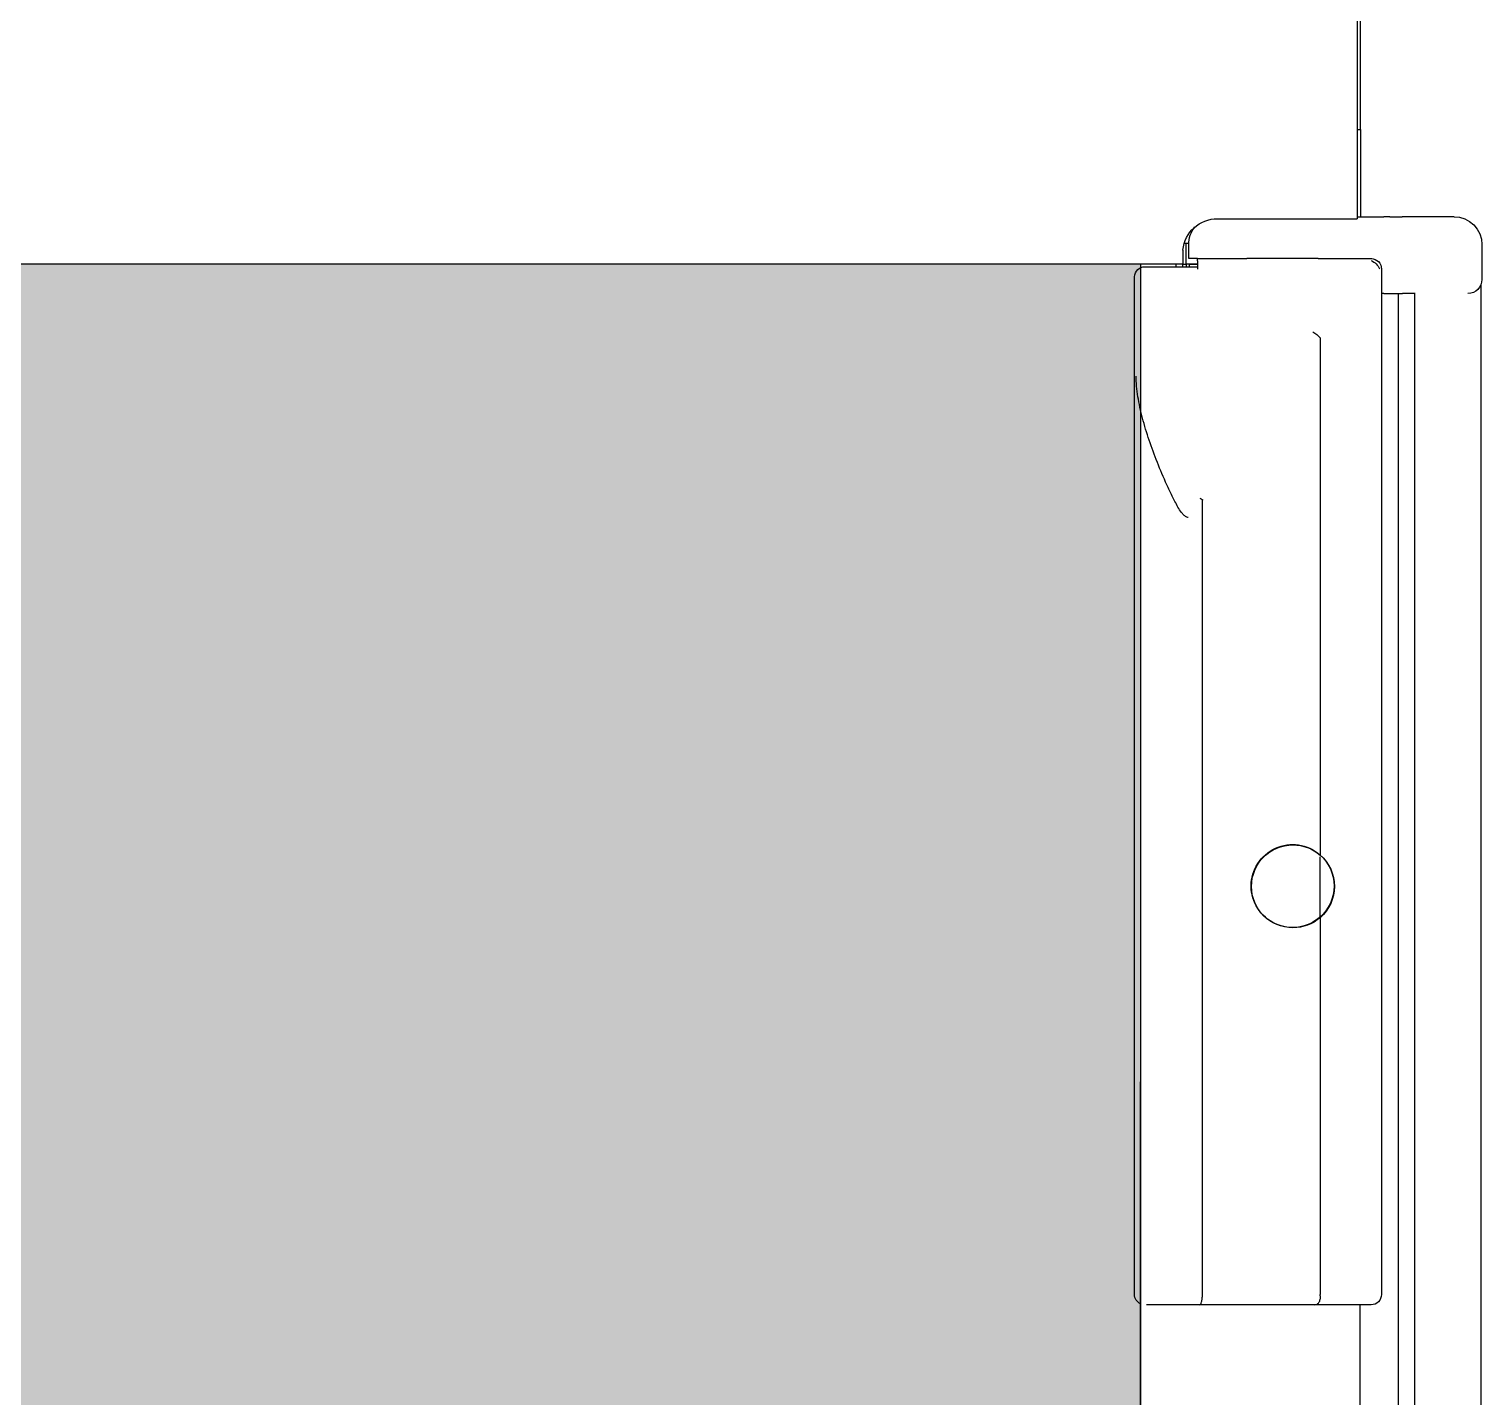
# Model space of a CAD drawing. Header units: millimetres. Extents: x 2698011 to 2856548, y 1019778 to 1210064.
# Drawn here: x 2794540.4 to 2794748.7, y 1123290.6 to 1123486.7 of the extents above; entities that cross this region are included whole.
import ezdxf

# ---------------------------------------------------------------- set-up
doc = ezdxf.new("R2010")
doc.units = ezdxf.units.MM
doc.layers.add('Bloques borde', color=9, linetype='Continuous')
doc.layers.add('Y_ CAJAS', color=9, linetype='Continuous')

# ---------------------------------------------------------------- blocks, each defined once
blk = doc.blocks.new('CO ALURA_ 1500-1600 SE ESQ')
h = blk.add_hatch(color=256)
h.dxf.hatch_style = 1
h.paths.add_polyline_path([(0.4948600011982764, 1.442679999999995), (0, 1.442679999999995), (0, 1.137460000599133), (0.4948600011982764, 1.137460000599133)])
blk.add_lwpolyline([(0.4948600011982764, 1.442679999999995), (0, 1.442679999999995), (0, 1.137460000599133), (0.4948600011982764, 1.137460000599133)], close=True)
at = {"layer": 'Bloques borde', "linetype": 'Continuous'}
for p, q in [((0.5436600005991467, 1.140409960619634), (0.5436600005991467, 1.444679999999991)), ((0.5436600005991467, 1.140409960619634), (0.5436600005991467, 1.444679999999991)), ((0.5436600005991467, 1.140409960619634), (0.5436600005991467, 1.444679999999991)), ((0.4948600011982764, 1.442679999999995), (0.4948600011982764, 1.254679999999992)), ((0.4948600011982764, 1.442679999999995), (0.4948600011982764, 1.254679999999992)), ((0.4948600011982764, 1.442679999999995), (0.4948600011982764, 1.254679999999992)), ((0.5263600011982703, 1.439694528661348), (0.5263600011982703, 1.28666783054278)), ((0.5263600011982703, 1.439694528661348), (0.5263600011982703, 1.28666783054278)), ((0.5263600011982703, 1.439694528661348), (0.5263600011982703, 1.28666783054278)), ((0.531860001198254, 1.439679999999995), (0.5318600011982824, 1.141679999999992)), ((0.531860001198254, 1.439679999999995), (0.5318600011982824, 1.141679999999992)), ((0.531860001198254, 1.439679999999995), (0.5318600011982824, 1.141679999999992)), ((0.5341182592112264, 1.141679999999992), (0.5341182592112264, 1.439679999999995)), ((0.5341182592112264, 1.141679999999992), (0.5341182592112264, 1.439679999999995)), ((0.5341182592112264, 1.141679999999992), (0.5341182592112264, 1.439679999999995)), ((0.4940062526940779, 1.285181330543665), (0.494006252684244, 1.139329616522245)), ((0.4940062526940779, 1.285181330543665), (0.494006252684244, 1.139329616522245)), ((0.4940062526940779, 1.285181330543665), (0.494006252684244, 1.139329616522245)), ((0.5033695615810814, 1.28666783054278), (0.4956987992653126, 1.28666783054278)), ((0.5033695615810814, 1.28666783054278), (0.4956987992653126, 1.28666783054278)), ((0.5033695615810814, 1.28666783054278), (0.4956987992653126, 1.28666783054278)), ((0.5198448998061452, 1.28666783054278), (0.5033695615727254, 1.28666783054278)), ((0.5198448998061452, 1.28666783054278), (0.5033695615727254, 1.28666783054278)), ((0.5198448998061452, 1.28666783054278), (0.5033695615727254, 1.28666783054278)), ((0.5037323618527128, 1.285181330550031), (0.5037323618527128, 1.171316569157865)), ((0.5037323618527128, 1.285181330550031), (0.5037323618527128, 1.171316569157865)), ((0.5037323618527128, 1.285181330550031), (0.5037323618527128, 1.171316569157865)), ((0.5279014906346619, 1.286667830542896), (0.5198448998101526, 1.286667830542896)), ((0.5279014906346619, 1.286667830542896), (0.5198448998101526, 1.286667830542896)), ((0.5279014906346619, 1.286667830542896), (0.5198448998101526, 1.286667830542896)), ((0.5206094775955707, 1.285181330545439), (0.5206078059595427, 1.285167952050329)), ((0.5206094775955707, 1.285181330545439), (0.5206078059595427, 1.285167952050329)), ((0.5206094775955707, 1.285181330545439), (0.5206078059595427, 1.285167952050329)), ((0.5206078059484299, 1.231162877461086), (0.5206078059484299, 1.285167952053754)), ((0.5206078059484299, 1.231162877461086), (0.5206078059484299, 1.285167952053754)), ((0.5206078059484299, 1.231162877461086), (0.5206078059484299, 1.285167952053754)), ((0.5294013691442672, 1.138077887319494), (0.5294013691442672, 1.285167952044446)), ((0.5294013691442672, 1.138077887319494), (0.5294013691442672, 1.285167952044446)), ((0.5294013691442672, 1.138077887319494), (0.5294013691442672, 1.285167952044446)), ((0.5205597639392181, 1.22246019791919), (0.5205597639392181, 1.231112699518249)), ((0.5205597639392181, 1.22246019791919), (0.5205597639392181, 1.231112699518249)), ((0.5205597639392181, 1.22246019791919), (0.5205597639392181, 1.231112699518249)), ((0.5206078059484299, 1.148091214217686), (0.5206078059484299, 1.22218250363228)), ((0.5206078059484299, 1.148091214217686), (0.5206078059484299, 1.22218250363228)), ((0.5206078059484299, 1.148091214217686), (0.5206078059484299, 1.22218250363228)), ((0.520607805942376, 1.148055941575051), (0.5206078111456806, 1.148091214217473)), ((0.520607805942376, 1.148055941575051), (0.5206078111456806, 1.148091214217473)), ((0.520607805942376, 1.148055941575051), (0.5206078111456806, 1.148091214217473)), ((0.5297180106344686, 1.141679999999992), (0.5294013691442672, 1.141679999999992)), ((0.5297180106344686, 1.141679999999992), (0.5294013691442672, 1.141679999999992)), ((0.5297180106344686, 1.141679999999992), (0.5294013691442672, 1.141679999999992)), ((0.5297180106344686, 1.141679999999992), (0.5324067350584585, 1.141679999999992)), ((0.5297180106344686, 1.141679999999992), (0.5324067350584585, 1.141679999999992)), ((0.5297180106344686, 1.141679999999992), (0.5324067350584585, 1.141679999999992)), ((0.5342241290079813, 1.141679999999992), (0.5324067350584585, 1.141679999999992)), ((0.5342241290079813, 1.141679999999992), (0.5324067350584585, 1.141679999999992)), ((0.5342241290079813, 1.141679999999992), (0.5324067350584585, 1.141679999999992)), ((0.5437979701230802, 1.134680000000003), (0.5437979701230802, 1.139679999999998)), ((0.5437979701230802, 1.134680000000003), (0.5437979701230802, 1.139679999999998)), ((0.5437979701230802, 1.134680000000003), (0.5437979701230802, 1.139679999999998)), ((0.4998999999999967, 1.137460000599133), (0, 1.137460000599133)), ((0.4998999999999967, 1.137460000599133), (0, 1.137460000599133)), ((0.4998999999999967, 1.137460000599133), (0, 1.137460000599133)), ((0.1300265001180207, 1.13745999938173), (0.5009000000000015, 1.13745999938173)), ((0.1300265001180207, 1.13745999938173), (0.5009000000000015, 1.13745999938173)), ((0.1300265001180207, 1.13745999938173), (0.5009000000000015, 1.13745999938173)), ((0.4954925262824761, 1.137843116514416), (0.5030118128492802, 1.137843116514416)), ((0.4954925262824761, 1.137843116514416), (0.5030118128492802, 1.137843116514416)), ((0.4954925262824761, 1.137843116514416), (0.5030118128492802, 1.137843116514416)), ((0.4998999999999967, 1.137460000599133), (0.4998999999999967, 1.137843116514416)), ((0.4998999999999967, 1.137460000599133), (0.4998999999999967, 1.137843116514416)), ((0.4998999999999967, 1.137460000599133), (0.4998999999999967, 1.137843116514416)), ((0.5008980000000065, 1.137460000599133), (0.4998999999999967, 1.137460000599133)), ((0.5008980000000065, 1.137460000599133), (0.4998999999999967, 1.137460000599133)), ((0.5008980000000065, 1.137460000599133), (0.4998999999999967, 1.137460000599133)), ((0.5008980000000065, 1.137460000599133), (0.5008980000000065, 1.137843116514416)), ((0.5008980000000065, 1.137460000599133), (0.5008980000000065, 1.137843116514416)), ((0.5008980000000065, 1.137460000599133), (0.5008980000000065, 1.137843116514416)), ((0.5009000000000015, 1.13745999938173), (0.501400000000018, 1.13745999938173)), ((0.5009000000000015, 1.135959999381725), (0.5009000000000015, 1.13745999938173)), ((0.5009000000000015, 1.13745999938173), (0.501400000000018, 1.13745999938173)), ((0.5009000000000015, 1.135959999381725), (0.5009000000000015, 1.13745999938173)), ((0.5009000000000015, 1.13745999938173), (0.501400000000018, 1.13745999938173)), ((0.5009000000000015, 1.135959999381725), (0.5009000000000015, 1.13745999938173)), ((0.501400000000018, 1.13745999938173), (0.501400000000018, 1.137843116514416)), ((0.501400000000018, 1.13745999938173), (0.501400000000018, 1.137843116514416)), ((0.501400000000018, 1.13745999938173), (0.501400000000018, 1.137843116514416)), ((0.502600000000001, 1.13745999938173), (0.501400000000018, 1.13745999938173)), ((0.501400000000018, 1.13745999938173), (0.501400000000018, 1.134459999381731)), ((0.502600000000001, 1.13745999938173), (0.501400000000018, 1.13745999938173)), ((0.501400000000018, 1.13745999938173), (0.501400000000018, 1.134459999381731)), ((0.502600000000001, 1.13745999938173), (0.501400000000018, 1.13745999938173)), ((0.501400000000018, 1.13745999938173), (0.501400000000018, 1.134459999381731)), ((0.5018600011982814, 1.137843116514416), (0.5018600011982814, 1.137480000599125)), ((0.5018600011982814, 1.137843116514416), (0.5018600011982814, 1.137480000599125)), ((0.5018600011982814, 1.137843116514416), (0.5018600011982814, 1.137480000599125)), ((0.5018600011982814, 1.137480000599125), (0.5028600011982576, 1.137480000599125)), ((0.5018600011982814, 1.137480000599125), (0.5028600011982576, 1.137480000599125)), ((0.5018600011982814, 1.137480000599125), (0.5028600011982576, 1.137480000599125)), ((0.5030118128442496, 1.13745999938173), (0.502600000000001, 1.13745999938173)), ((0.5030118128442496, 1.13745999938173), (0.502600000000001, 1.13745999938173)), ((0.5030118128442496, 1.13745999938173), (0.502600000000001, 1.13745999938173)), ((0.5028600011982576, 1.137480000599125), (0.5030118128442496, 1.137480000599125)), ((0.5028600011982576, 1.137480000599125), (0.5030118128442496, 1.137480000599125)), ((0.5028600011982576, 1.137480000599125), (0.5030118128442496, 1.137480000599125)), ((0.503011812846836, 1.136982316947992), (0.503011812846836, 1.138178280277642)), ((0.503011812846836, 1.136982316947992), (0.503011812846836, 1.138178280277642)), ((0.503011812846836, 1.136982316947992), (0.503011812846836, 1.138178280277642)), ((0.5009250628144744, 1.135459999381721), (0.5009000000000015, 1.135959999381725)), ((0.5009250628144744, 1.135459999381721), (0.5009000000000015, 1.135959999381725)), ((0.5009250628144744, 1.135459999381721), (0.5009000000000015, 1.135959999381725)), ((0.5017600005991483, 1.136679999999998), (0.5017600005991483, 1.134680000000003)), ((0.5027600005991248, 1.136679999999998), (0.5017600005991483, 1.136679999999998)), ((0.5017600005991483, 1.136679999999998), (0.5017600005991483, 1.134680000000003)), ((0.5027600005991248, 1.136679999999998), (0.5017600005991483, 1.136679999999998)), ((0.5017600005991483, 1.136679999999998), (0.5017600005991483, 1.134680000000003)), ((0.5027600005991248, 1.136679999999998), (0.5017600005991483, 1.136679999999998)), ((0.5030118128492802, 1.136679999999998), (0.5027600005991248, 1.136679999999998)), ((0.5030118128492802, 1.136679999999998), (0.5027600005991248, 1.136679999999998)), ((0.5030118128492802, 1.136679999999998), (0.5027600005991248, 1.136679999999998)), ((0.5030118128492802, 1.136982316948234), (0.5030118128492802, 1.136680015609414)), ((0.5030118128492802, 1.136982316948234), (0.5030118128492802, 1.136680015609414)), ((0.5030118128492802, 1.136982316948234), (0.5030118128492802, 1.136680015609414)), ((0.5030118128492802, 1.136680015609414), (0.510115157206741, 1.136680015609414)), ((0.5030118128492802, 1.136680015609414), (0.510115157206741, 1.136680015609414)), ((0.5030118128492802, 1.136680015609414), (0.510115157206741, 1.136680015609414)), ((0.5203064920858367, 1.136679980543418), (0.510115157206741, 1.136679980543418)), ((0.5203064920858367, 1.136679980543418), (0.510115157206741, 1.136679980543418)), ((0.5203064920858367, 1.136679980543418), (0.510115157206741, 1.136679980543418)), ((0.5203064147301575, 1.136680015609414), (0.5280177385377272, 1.136680015609414)), ((0.5203064147301575, 1.136680015609414), (0.5280177385377272, 1.136680015609414)), ((0.5203064147301575, 1.136680015609414), (0.5280177385377272, 1.136680015609414)), ((0.5011303039929089, 1.134459999381731), (0.5017660552154553, 1.134459999381731)), ((0.5011303039929089, 1.134459999381731), (0.5017660552154553, 1.134459999381731)), ((0.5011303039929089, 1.134459999381731), (0.5017660552154553, 1.134459999381731)), ((0.5058999999999969, 1.130959999381728), (0.5238999999999976, 1.130959999381728)), ((0.5058999999999969, 1.130959999381728), (0.5238999999999976, 1.130959999381728)), ((0.5058999999999969, 1.130959999381728), (0.5238999999999976, 1.130959999381728)), ((0.5238999999999976, 1.130959999381728), (0.5259000000000073, 1.130959999381728)), ((0.5238999999999976, 1.130959999381728), (0.5259000000000073, 1.130959999381728)), ((0.5238999999999976, 1.130959999381728), (0.5259000000000073, 1.130959999381728)), ((0.5259000000000073, 0.6379599993817209), (0.5259000000000073, 1.130959999381728)), ((0.5259000000000073, 0.6379599993817209), (0.5259000000000073, 1.130959999381728)), ((0.5259000000000073, 0.6379599993817209), (0.5259000000000073, 1.130959999381728)), ((0.5259000000000073, 1.130679999999998), (0.5297180106344686, 1.130679999999998)), ((0.5259000000000073, 1.130679999999998), (0.5297180106344686, 1.130679999999998)), ((0.5259000000000073, 1.130679999999998), (0.5297180106344686, 1.130679999999998)), ((0.5263999999999954, 1.118159999381731), (0.5263999999999954, 1.130679999999998)), ((0.5263999999999954, 1.118159999381731), (0.5263999999999954, 1.130679999999998)), ((0.5263999999999954, 1.118159999381731), (0.5263999999999954, 1.130679999999998)), ((0.5306142521091318, 1.130679999999998), (0.5297180106344686, 1.130679999999998)), ((0.5306142521091318, 1.130679999999998), (0.5297180106344686, 1.130679999999998)), ((0.5306142521091318, 1.130679999999998), (0.5297180106344686, 1.130679999999998)), ((0.5306142521091318, 1.130679999999998), (0.5323516584944346, 1.130679999999998)), ((0.5306142521091318, 1.130679999999998), (0.5323516584944346, 1.130679999999998)), ((0.5306142521091318, 1.130679999999998), (0.5323516584944346, 1.130679999999998)), ((0.5397979701230895, 1.130679999999998), (0.5323516584944346, 1.130679999999998)), ((0.5397979701230895, 1.130679999999998), (0.5323516584944346, 1.130679999999998)), ((0.5397979701230895, 1.130679999999998), (0.5323516584944346, 1.130679999999998)), ((0.5259000000000073, 1.118159999381731), (0.5263999999999954, 1.118159999381731)), ((0.5259000000000073, 1.118159999381731), (0.5263999999999954, 1.118159999381731)), ((0.5259000000000073, 1.118159999381731), (0.5263999999999954, 1.118159999381731)), ((0.5263999999999954, 1.118159999381731), (0.5263999999999954, 0.8909599993817208)), ((0.5263999999999954, 1.118159999381731), (0.5263999999999954, 0.8909599993817208)), ((0.5263999999999954, 1.118159999381731), (0.5263999999999954, 0.8909599993817208))]:
    blk.add_line(p, q, dxfattribs=at)
for centre, radius, start, end in [((0.5279014906441546, 1.28516795204352), 0.0014998784997253, 3.50115459e-08, 90), ((0.5279014906441546, 1.28516795204352), 0.0014998784997253, 3.50115459e-08, 90), ((0.5279014906441546, 1.28516795204352), 0.0014998784997253, 3.50115459e-08, 90), ((0.5166612031503917, 1.226623140542896), 0.0059460000011167, 49.03020435846521, 180.0000000024427), ((0.5166612031503917, 1.226623140542896), 0.0059460000011167, 49.03020435846521, 180.0000000024427), ((0.5166612031503917, 1.226623140542896), 0.0059460000011167, 49.03020435846521, 180.0000000024427), ((0.516710703149272, 1.226672690543422), 0.005945518374, 90, 269.9999999951146), ((0.516710703149272, 1.226672690543422), 0.005945518374, 90, 269.9999999951146), ((0.516710703149272, 1.226672690543422), 0.005945518374, 90, 269.9999999951146), ((0.516710703149272, 1.226672690543422), 0.005945518374, 49.04478083458815, 89.99999998860088), ((0.516710703149272, 1.226672690543422), 0.005945518374, 49.04478083458815, 89.99999998860088), ((0.516710703149272, 1.226672690543422), 0.005945518374, 49.04478083458815, 89.99999998860088), ((0.5166612031404441, 1.226623140541333), 0.0059460000088128, 4.885332e-09, 49.03020429558146), ((0.5166612031404441, 1.226623140541333), 0.0059460000088128, 4.885332e-09, 49.03020429558146), ((0.5166612031404441, 1.226623140541333), 0.0059460000088128, 4.885332e-09, 49.03020429558146), ((0.516710703149272, 1.226672690543422), 0.0059455183740001, 310.9552192623826, 49.04478083458815), ((0.516710703149272, 1.226672690543422), 0.0059455183740001, 310.9552192623826, 49.04478083458815), ((0.516710703149272, 1.226672690543422), 0.0059455183740001, 310.9552192623826, 49.04478083458815), ((0.5166612031506475, 1.226623140544162), 0.0059460000013766, 180.000000014656, 310.9697956374739), ((0.5166612031506475, 1.226623140544162), 0.0059460000013766, 180.000000014656, 310.9697956374739), ((0.5166612031506475, 1.226623140544162), 0.0059460000013766, 180.000000014656, 310.9697956374739), ((0.5166612031388526, 1.226623140545882), 0.0059460000104078, 310.9697957130737, 359.9999999609174), ((0.5166612031388526, 1.226623140545882), 0.0059460000104078, 310.9697957130737, 359.9999999609174), ((0.5166612031388526, 1.226623140545882), 0.0059460000104078, 310.9697957130737, 359.9999999609174), ((0.516710703149272, 1.226672690543422), 0.0059455183739999, 269.9999999951146, 310.9552192623826), ((0.516710703149272, 1.226672690543422), 0.0059455183739999, 269.9999999951146, 310.9552192623826), ((0.516710703149272, 1.226672690543422), 0.0059455183739999, 269.9999999951146, 310.9552192623826), ((0.4975251588363962, 1.183477048509629), 0.0137339116215162, 295.1881633504906, 296.706335629592), ((0.4975251588363962, 1.183477048509629), 0.0137339116215162, 295.1881633504906, 296.706335629592), ((0.4975251588363962, 1.183477048509629), 0.0137339116215162, 295.1881633504906, 296.706335629592), ((0.5182227995922517, 1.149885204532081), 0.0030057562858253, 296.0527020716098, 322.5126179160004), ((0.5182227995922517, 1.149885204532081), 0.0030057562858253, 296.0527020716098, 322.5126179160004), ((0.5182227995922517, 1.149885204532081), 0.0030057562858253, 296.0527020716098, 322.5126179160004), ((0.5417979701230708, 1.139679999999998), 0.002, 0, 90), ((0.5417979701230708, 1.139679999999998), 0.002, 0, 90), ((0.5417979701230708, 1.139679999999998), 0.002, 0, 90), ((0.4954925262824761, 1.13932961651507), 0.0014864999981536, 181.1154874573988, 270), ((0.4954925262824761, 1.13932961651507), 0.0014864999981536, 181.1154874573988, 270), ((0.4954925262824761, 1.13932961651507), 0.0014864999981536, 181.1154874573988, 270), ((0.5271810193535487, 1.138910454863975), 0.0020680252750605, 290.7063808473198, 338.9945242237151), ((0.5271810193535487, 1.138910454863975), 0.0020680252750605, 290.7063808473198, 338.9945242237151), ((0.5271810193535487, 1.138910454863975), 0.0020680252750605, 290.7063808473198, 338.9945242237151), ((0.527913699674599, 1.138167676126129), 0.0014873460096885, 270.0449422807978, 0.4947605616341773), ((0.527913699674599, 1.138167676126129), 0.0014873460096885, 270.0449422807978, 0.4947605616341773), ((0.527913699674599, 1.138167676126129), 0.0014873460096885, 270.0449422807978, 0.4947605616341773), ((0.5058999999999969, 1.135959999381725), 0.005, 185.739170477435, 270), ((0.5058999999999969, 1.135959999381725), 0.005, 185.739170477435, 270), ((0.5058999999999969, 1.135959999381725), 0.005, 185.739170477435, 270), ((0.505760000599139, 1.134680000000003), 0.004, 180, 219.2165663747735), ((0.505760000599139, 1.134680000000003), 0.004, 180, 219.2165663747735), ((0.505760000599139, 1.134680000000003), 0.004, 180, 219.2165663747735), ((0.5397979701230895, 1.134680000000003), 0.004, 270, 0), ((0.5397979701230895, 1.134680000000003), 0.004, 270, 0), ((0.5397979701230895, 1.134680000000003), 0.004, 270, 0)]:
    blk.add_arc(centre, radius, start, end, dxfattribs=at)
blk.add_ellipse((0.4954925262834708, 1.285181330543508), major_axis=(-1.9032e-12, 0.00148650000009), ratio=0.9998476951570356, start_param=0.4396003240487591, end_param=1.570796325413174, dxfattribs=at)
blk.add_ellipse((0.4954925262834708, 1.285181330543508), major_axis=(-1.9032e-12, 0.00148650000009), ratio=0.9998476951570356, start_param=0.4396003240487591, end_param=1.570796325413174, dxfattribs=at)
blk.add_ellipse((0.4954925262834708, 1.285181330543508), major_axis=(-1.9032e-12, 0.00148650000009), ratio=0.9998476951570356, start_param=0.4396003240487591, end_param=1.570796325413174, dxfattribs=at)
for points, knots in [([(0.5033695615810814, 1.28666783054278), (0.5034658579134828, 1.28666783054278), (0.503559316584699, 1.286508470092172), (0.5036433994070251, 1.286162909270784), (0.5036583355204983, 1.286087984187729), (0.5036845454062302, 1.285926772864639), (0.5036958870282433, 1.285839507529031), (0.5037229652076008, 1.285570290981581), (0.5037323618593064, 1.285374998718552), (0.5037323618561232, 1.285181330550031)], [0, 0, 0, 0, 0.4999999999999958, 0.4999999999999958, 0.6249999999999929, 0.6249999999999929, 0.7499999999999905, 0.7499999999999905, 1, 1, 1, 1]), ([(0.5033695615810814, 1.28666783054278), (0.5034658579134828, 1.28666783054278), (0.503559316584699, 1.286508470092172), (0.5036433994070251, 1.286162909270784), (0.5036583355204983, 1.286087984187729), (0.5036845454062302, 1.285926772864639), (0.5036958870282433, 1.285839507529031), (0.5037229652076008, 1.285570290981581), (0.5037323618593064, 1.285374998718552), (0.5037323618561232, 1.285181330550031)], [0, 0, 0, 0, 0.4999999999999958, 0.4999999999999958, 0.6249999999999929, 0.6249999999999929, 0.7499999999999905, 0.7499999999999905, 1, 1, 1, 1]), ([(0.5033695615810814, 1.28666783054278), (0.5034658579134828, 1.28666783054278), (0.503559316584699, 1.286508470092172), (0.5036433994070251, 1.286162909270784), (0.5036583355204983, 1.286087984187729), (0.5036845454062302, 1.285926772864639), (0.5036958870282433, 1.285839507529031), (0.5037229652076008, 1.285570290981581), (0.5037323618593064, 1.285374998718552), (0.5037323618561232, 1.285181330550031)], [0, 0, 0, 0, 0.4999999999999958, 0.4999999999999958, 0.6249999999999929, 0.6249999999999929, 0.7499999999999905, 0.7499999999999905, 1, 1, 1, 1]), ([(0.5198448998061452, 1.28666783054278), (0.5199695439229401, 1.28666783054278), (0.5200964086579632, 1.286627476183696), (0.520319205481485, 1.286476016743577), (0.5204189896893467, 1.286363008363833), (0.5205701906871241, 1.286085763312186), (0.5206232485161025, 1.285918723443784), (0.5206553344100942, 1.285650597158592), (0.5206582854366957, 1.285556679715682), (0.5206469692147948, 1.285369363055364), (0.520632927201774, 1.285275257123655), (0.5206094775854241, 1.285181330553014)], [0, 0, 0, 0, 0.2500000000000038, 0.2500000000000038, 0.5000000000000075, 0.5000000000000075, 0.7500000000000115, 0.7500000000000115, 0.8750000000000056, 0.8750000000000056, 1, 1, 1, 1]), ([(0.5198448998061452, 1.28666783054278), (0.5199695439229401, 1.28666783054278), (0.5200964086579632, 1.286627476183696), (0.520319205481485, 1.286476016743577), (0.5204189896893467, 1.286363008363833), (0.5205701906871241, 1.286085763312186), (0.5206232485161025, 1.285918723443784), (0.5206553344100942, 1.285650597158592), (0.5206582854366957, 1.285556679715682), (0.5206469692147948, 1.285369363055364), (0.520632927201774, 1.285275257123655), (0.5206094775854241, 1.285181330553014)], [0, 0, 0, 0, 0.2500000000000038, 0.2500000000000038, 0.5000000000000075, 0.5000000000000075, 0.7500000000000115, 0.7500000000000115, 0.8750000000000056, 0.8750000000000056, 1, 1, 1, 1]), ([(0.5198448998061452, 1.28666783054278), (0.5199695439229401, 1.28666783054278), (0.5200964086579632, 1.286627476183696), (0.520319205481485, 1.286476016743577), (0.5204189896893467, 1.286363008363833), (0.5205701906871241, 1.286085763312186), (0.5206232485161025, 1.285918723443784), (0.5206553344100942, 1.285650597158592), (0.5206582854366957, 1.285556679715682), (0.5206469692147948, 1.285369363055364), (0.520632927201774, 1.285275257123655), (0.5206094775854241, 1.285181330553014)], [0, 0, 0, 0, 0.2500000000000038, 0.2500000000000038, 0.5000000000000075, 0.5000000000000075, 0.7500000000000115, 0.7500000000000115, 0.8750000000000056, 0.8750000000000056, 1, 1, 1, 1]), ([(0.5017107827688676, 1.173788338770462), (0.5016849478504071, 1.173788399131908), (0.5016590967869661, 1.173786826799625), (0.501549871122279, 1.173772807395423), (0.501469168947267, 1.173744469647415), (0.5012507821332691, 1.173633130960425), (0.5011296795582609, 1.173526340733415), (0.5009129472602754, 1.173303694211426), (0.5008153757652849, 1.173183451200415), (0.5005403466892631, 1.172814834914418), (0.5003803175982853, 1.172559054810418), (0.4999228817172538, 1.171782581975419), (0.4996504302572762, 1.171251758015415), (0.4991251993432684, 1.170184280726417), (0.4988754943542804, 1.169648460310426), (0.4981512417272711, 1.168042507267414), (0.4977009773022587, 1.16697272548042), (0.4968563892622626, 1.164840794963424), (0.4964629261152709, 1.163778349115416), (0.4957458420712726, 1.161661437483415), (0.4954212597892821, 1.160603075987424), (0.4948702748252745, 1.158513280900422), (0.4946446488772838, 1.157486002960425), (0.4943216931002611, 1.155470620871426), (0.4942240778022722, 1.154482520075416), (0.4942125256503405, 1.153518040007567)], [0, 0, 0, 0, 0.0029133577020845, 0.0029133577020845, 0.0124094209620648, 0.0124094209620648, 0.0314015474820225, 0.0314015474820225, 0.0503936740019843, 0.0503936740019843, 0.0883779270419043, 0.0883779270419043, 0.1643464331217461, 0.1643464331217461, 0.2403149392015851, 0.2403149392015851, 0.3922519513612705, 0.3922519513612705, 0.5441889635209523, 0.5441889635209523, 0.6961259756806292, 0.6961259756806292, 0.8480629878403151, 0.8480629878403151, 1, 1, 1, 1]), ([(0.5017107827688676, 1.173788338770462), (0.5016849478504071, 1.173788399131908), (0.5016590967869661, 1.173786826799625), (0.501549871122279, 1.173772807395423), (0.501469168947267, 1.173744469647415), (0.5012507821332691, 1.173633130960425), (0.5011296795582609, 1.173526340733415), (0.5009129472602754, 1.173303694211426), (0.5008153757652849, 1.173183451200415), (0.5005403466892631, 1.172814834914418), (0.5003803175982853, 1.172559054810418), (0.4999228817172538, 1.171782581975419), (0.4996504302572762, 1.171251758015415), (0.4991251993432684, 1.170184280726417), (0.4988754943542804, 1.169648460310426), (0.4981512417272711, 1.168042507267414), (0.4977009773022587, 1.16697272548042), (0.4968563892622626, 1.164840794963424), (0.4964629261152709, 1.163778349115416), (0.4957458420712726, 1.161661437483415), (0.4954212597892821, 1.160603075987424), (0.4948702748252745, 1.158513280900422), (0.4946446488772838, 1.157486002960425), (0.4943216931002611, 1.155470620871426), (0.4942240778022722, 1.154482520075416), (0.4942125256503405, 1.153518040007567)], [0, 0, 0, 0, 0.0029133577020845, 0.0029133577020845, 0.0124094209620648, 0.0124094209620648, 0.0314015474820225, 0.0314015474820225, 0.0503936740019843, 0.0503936740019843, 0.0883779270419043, 0.0883779270419043, 0.1643464331217461, 0.1643464331217461, 0.2403149392015851, 0.2403149392015851, 0.3922519513612705, 0.3922519513612705, 0.5441889635209523, 0.5441889635209523, 0.6961259756806292, 0.6961259756806292, 0.8480629878403151, 0.8480629878403151, 1, 1, 1, 1]), ([(0.5017107827688676, 1.173788338770462), (0.5016849478504071, 1.173788399131908), (0.5016590967869661, 1.173786826799625), (0.501549871122279, 1.173772807395423), (0.501469168947267, 1.173744469647415), (0.5012507821332691, 1.173633130960425), (0.5011296795582609, 1.173526340733415), (0.5009129472602754, 1.173303694211426), (0.5008153757652849, 1.173183451200415), (0.5005403466892631, 1.172814834914418), (0.5003803175982853, 1.172559054810418), (0.4999228817172538, 1.171782581975419), (0.4996504302572762, 1.171251758015415), (0.4991251993432684, 1.170184280726417), (0.4988754943542804, 1.169648460310426), (0.4981512417272711, 1.168042507267414), (0.4977009773022587, 1.16697272548042), (0.4968563892622626, 1.164840794963424), (0.4964629261152709, 1.163778349115416), (0.4957458420712726, 1.161661437483415), (0.4954212597892821, 1.160603075987424), (0.4948702748252745, 1.158513280900422), (0.4946446488772838, 1.157486002960425), (0.4943216931002611, 1.155470620871426), (0.4942240778022722, 1.154482520075416), (0.4942125256503405, 1.153518040007567)], [0, 0, 0, 0, 0.0029133577020845, 0.0029133577020845, 0.0124094209620648, 0.0124094209620648, 0.0314015474820225, 0.0314015474820225, 0.0503936740019843, 0.0503936740019843, 0.0883779270419043, 0.0883779270419043, 0.1643464331217461, 0.1643464331217461, 0.2403149392015851, 0.2403149392015851, 0.3922519513612705, 0.3922519513612705, 0.5441889635209523, 0.5441889635209523, 0.6961259756806292, 0.6961259756806292, 0.8480629878403151, 0.8480629878403151, 1, 1, 1, 1]), ([(0.5036974229454076, 1.171208247256202), (0.5037016243233837, 1.171211655733145), (0.5037111553936314, 1.17121807473947), (0.5037206740738612, 1.17123519175598), (0.5037275529568035, 1.171257166768626), (0.5037316814630799, 1.171285011881224), (0.5037321251323023, 1.171305429411916), (0.5037323728142554, 1.171316569157865)], [0, 0, 0, 0, 0.134910880164285, 0.2917797169964387, 0.4838635250380044, 0.7185682140275789, 1, 1, 1, 1]), ([(0.5036974229454076, 1.171208247256202), (0.5037016243233837, 1.171211655733145), (0.5037111553936314, 1.17121807473947), (0.5037206740738612, 1.17123519175598), (0.5037275529568035, 1.171257166768626), (0.5037316814630799, 1.171285011881224), (0.5037321251323023, 1.171305429411916), (0.5037323728142554, 1.171316569157865)], [0, 0, 0, 0, 0.134910880164285, 0.2917797169964387, 0.4838635250380044, 0.7185682140275789, 1, 1, 1, 1]), ([(0.5036974229454076, 1.171208247256202), (0.5037016243233837, 1.171211655733145), (0.5037111553936314, 1.17121807473947), (0.5037206740738612, 1.17123519175598), (0.5037275529568035, 1.171257166768626), (0.5037316814630799, 1.171285011881224), (0.5037321251323023, 1.171305429411916), (0.5037323728142554, 1.171316569157865)], [0, 0, 0, 0, 0.134910880164285, 0.2917797169964387, 0.4838635250380044, 0.7185682140275789, 1, 1, 1, 1])]:
    blk.add_open_spline(points, degree=3, knots=knots, dxfattribs=at)

msp = doc.modelspace()

# ---------------------------------------------------------------- block references
at = {"layer": 'Y_ CAJAS', "xscale": -1000, "yscale": 1000, "zscale": 1000, "rotation": 179.9977225467084}
msp.add_blockref('CO ALURA_ 1500-1600 SE ESQ', (2794204.931419608, 1124590.494240714, -0.3880036102028583), dxfattribs=at)

doc.saveas('drawing.dxf')
